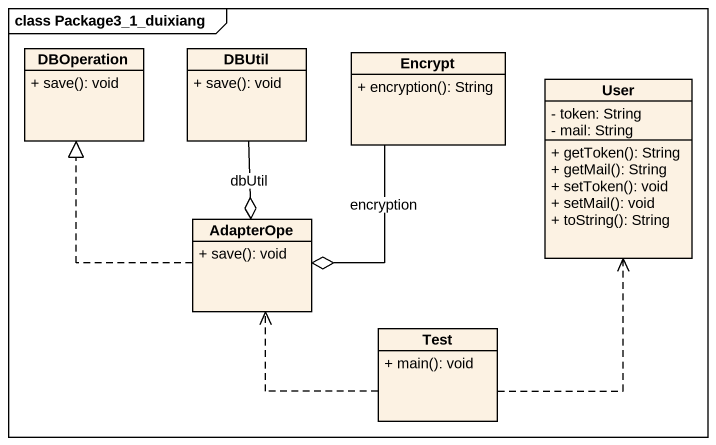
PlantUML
@startuml
mainframe class Package3_1_duixiang
hide circle
hide empty members
skinparam classAttributeIconSize 0
class DBOperation {
  + save(): void
}
class DBUtil {
  + save(): void
}
class Encrypt {
  + encryption(): String
}
class User {
  - token: String
  - mail: String
  + getToken(): String
  + getMail(): String
  + setToken(): void
  + setMail(): void
  + toString(): String
}
class AdapterOpe {
  + save(): void
}
class Test {
  + main(): void
}
DBUtil --o AdapterOpe : dbUtil
Encrypt --o AdapterOpe : encryption
AdapterOpe .up.|> DBOperation
Test .up.> User
Test .left.> AdapterOpe
@enduml
